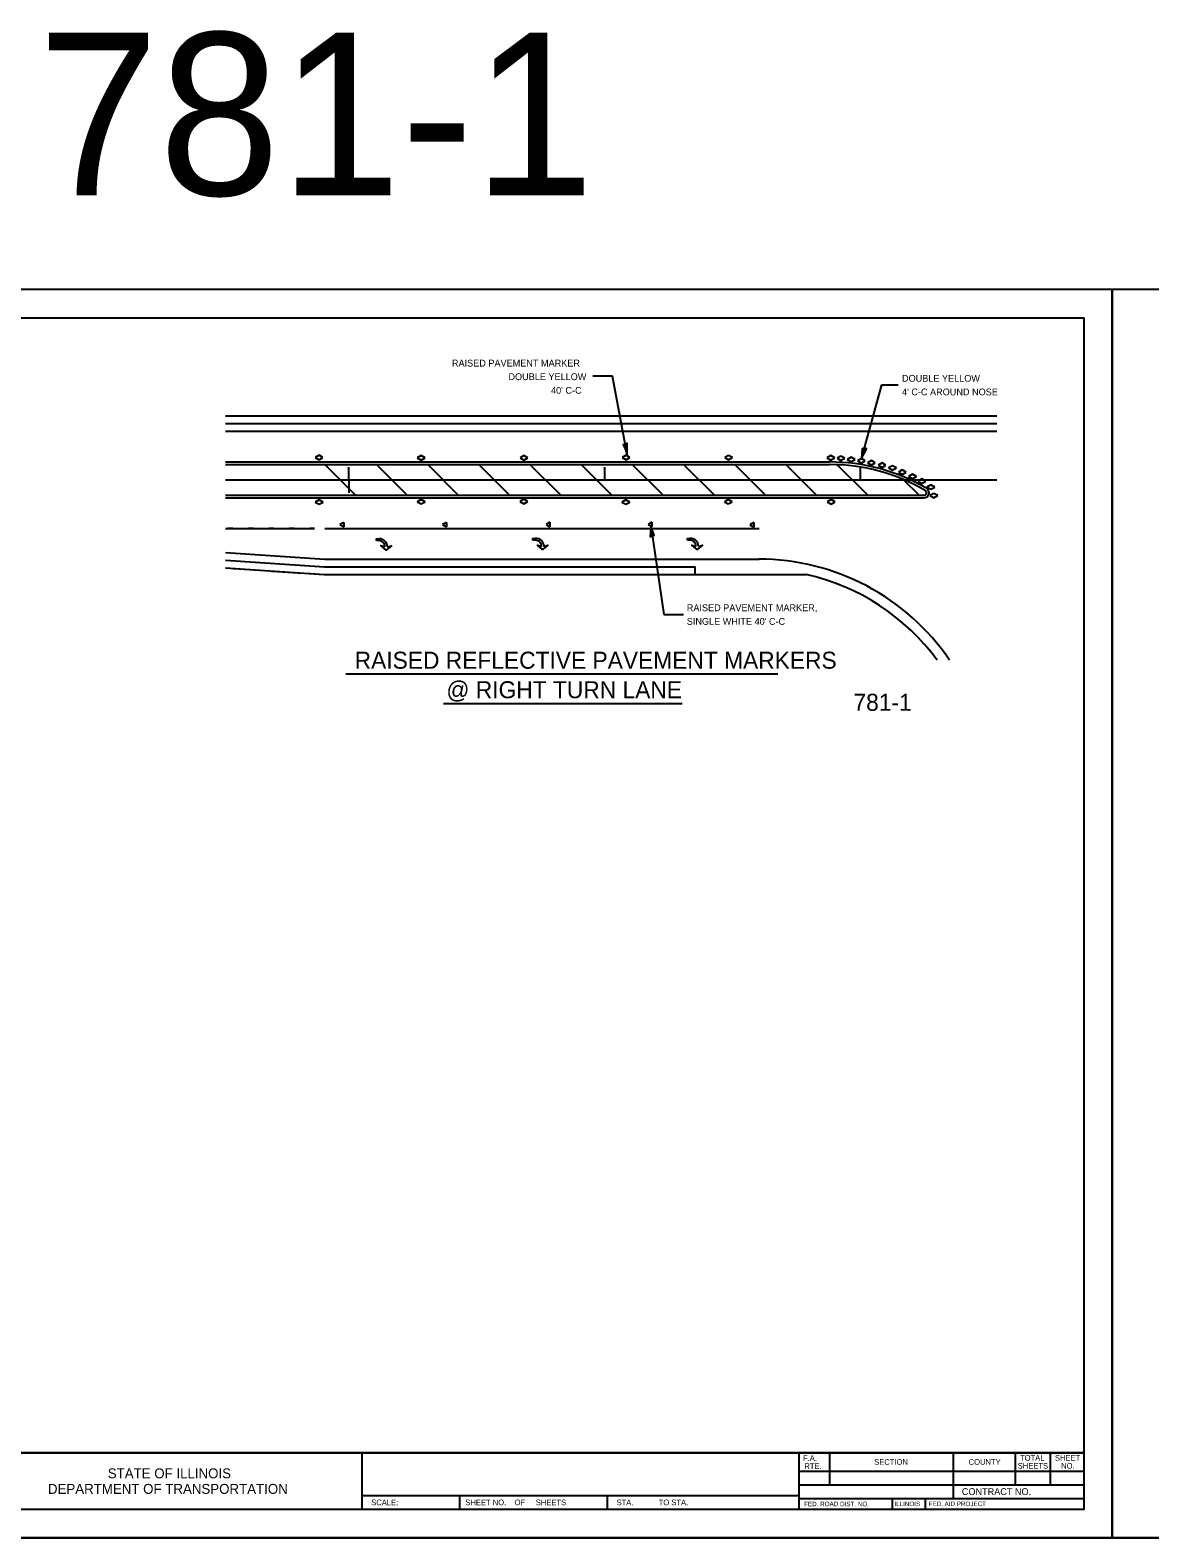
# Model space of a CAD drawing. Extents: x 1920121 to 1937144, y 1296471 to 1305112.
# Drawn here: x 1929367 to 1930354, y 1296471 to 1297800 of the extents above; entities that cross this region are included whole.
import ezdxf

# ---------------------------------------------------------------- set-up
doc = ezdxf.new("R2010")
doc.units = 0
for name, color, linetype in [('Design_PR_PMK Symbols', 7, 'Continuous'), ('Design_PR_Reflective Markers', 7, 'Continuous'), ('Level 1', 7, 'Continuous'), ('Level 24', 7, 'Continuous'), ('Level 40', 7, 'Continuous'), ('Level 63', 7, 'Continuous'), ('ROW_PR_Notes', 7, 'Continuous'), ('Sheets_50 Reference Boundary', 7, 'Continuous'), ('Sheets_General Details', 7, 'Continuous'), ('Sheets_Printer Plotting Border', 7, 'Continuous')]:
    doc.layers.add(name, color=color, linetype=linetype)

msp = doc.modelspace()

# ---------------------------------------------------------------- linework, layer by layer
at = {"layer": 'Design_PR_PMK Symbols'}
for p, q in [((1929674.7, 1297349.9), (1929672.4, 1297349.9)), ((1929812.6, 1297350.3), (1929810.3, 1297350.3)), ((1929948.8, 1297350.3), (1929946.5, 1297350.3))]:
    msp.add_line(p, q, dxfattribs=at)
for points in [[(1929672.4, 1297349.9), (1929672.4, 1297351.5), (1929674.7, 1297351.5)], [(1929810.3, 1297350.3), (1929810.3, 1297351.9), (1929812.6, 1297351.9)], [(1929946.5, 1297350.3), (1929946.5, 1297351.9), (1929948.8, 1297351.9)], [(1929682, 1297344.4), (1929685.6, 1297345.4), (1929680.9, 1297341.6), (1929676.3, 1297345.5), (1929679.8, 1297344.4)], [(1929819.9, 1297344.8), (1929823.5, 1297345.9), (1929818.8, 1297342), (1929814.2, 1297345.9), (1929817.7, 1297344.8)], [(1929956, 1297344.8), (1929959.6, 1297345.9), (1929954.9, 1297342), (1929950.3, 1297345.9), (1929953.8, 1297344.8)]]:
    msp.add_lwpolyline(points, dxfattribs=at)
for centre, radius, start, end in [((1929674.9, 1297344.4), 7.11, 359.8317, 91.2628), ((1929674.6, 1297344.7), 5.2, 356.8661, 88.7831), ((1929812.8, 1297344.8), 7.11, 359.8317, 91.2628), ((1929812.5, 1297345.1), 5.2, 356.8661, 88.7831), ((1929948.9, 1297344.8), 7.11, 359.8317, 91.2628), ((1929948.6, 1297345.1), 5.2, 356.8661, 88.7831)]:
    msp.add_arc(centre, radius, start, end, dxfattribs=at)
at = {"layer": 'Design_PR_Reflective Markers'}
for p, q in [((1929621.8, 1297425.1), (1929618.4, 1297423.1)), ((1929618.4, 1297423.1), (1929621.8, 1297421.1)), ((1929625.3, 1297423.1), (1929621.8, 1297425.1)), ((1929621.8, 1297421.1), (1929625.3, 1297423.1)), ((1929711.7, 1297424.9), (1929708.3, 1297422.9)), ((1929708.3, 1297422.9), (1929711.7, 1297420.9)), ((1929715.2, 1297422.9), (1929711.7, 1297424.9)), ((1929711.7, 1297420.9), (1929715.2, 1297422.9)), ((1929802.3, 1297424.8), (1929798.9, 1297422.8)), ((1929798.9, 1297422.8), (1929802.3, 1297420.9)), ((1929805.8, 1297422.8), (1929802.3, 1297424.8)), ((1929802.3, 1297420.9), (1929805.8, 1297422.8)), ((1929892.3, 1297425.2), (1929888.8, 1297423.2)), ((1929888.8, 1297423.2), (1929892.3, 1297421.2)), ((1929895.7, 1297423.2), (1929892.3, 1297425.2)), ((1929892.3, 1297421.2), (1929895.7, 1297423.2)), ((1929982.6, 1297425), (1929979.2, 1297423)), ((1929979.2, 1297423), (1929982.6, 1297421)), ((1929986.1, 1297423), (1929982.6, 1297425)), ((1929982.6, 1297421), (1929986.1, 1297423)), ((1930072.8, 1297424.9), (1930069.3, 1297422.9)), ((1930069.3, 1297422.9), (1930072.8, 1297420.9)), ((1930076.2, 1297422.9), (1930072.8, 1297424.9)), ((1930072.8, 1297420.9), (1930076.2, 1297422.9)), ((1930081.6, 1297424.4), (1930078.2, 1297422.4)), ((1930078.2, 1297422.4), (1930081.6, 1297420.4)), ((1930085.1, 1297422.4), (1930081.6, 1297424.4)), ((1930081.6, 1297420.4), (1930085.1, 1297422.4)), ((1930090.6, 1297423.5), (1930087.2, 1297421.5)), ((1930087.2, 1297421.5), (1930090.6, 1297419.5)), ((1930094.1, 1297421.5), (1930090.6, 1297423.5)), ((1930090.6, 1297419.5), (1930094.1, 1297421.5)), ((1930099.6, 1297422.2), (1930096.1, 1297420.2)), ((1930096.1, 1297420.2), (1930099.6, 1297418.2)), ((1930103, 1297420.2), (1930099.6, 1297422.2)), ((1930099.6, 1297418.2), (1930103, 1297420.2)), ((1930108.5, 1297420.5), (1930105, 1297418.5)), ((1930105, 1297418.5), (1930108.5, 1297416.5)), ((1930111.9, 1297418.5), (1930108.5, 1297420.5)), ((1930108.5, 1297416.5), (1930111.9, 1297418.5)), ((1930117.8, 1297418.4), (1930114.3, 1297416.4)), ((1930114.3, 1297416.4), (1930117.8, 1297414.4)), ((1930121.3, 1297416.4), (1930117.8, 1297418.4)), ((1930117.8, 1297414.4), (1930121.3, 1297416.4)), ((1930127, 1297415.9), (1930123.6, 1297413.9)), ((1930123.6, 1297413.9), (1930127, 1297411.9)), ((1930130.5, 1297413.9), (1930127, 1297415.9)), ((1930127, 1297411.9), (1930130.5, 1297413.9)), ((1930135.6, 1297412.2), (1930132.2, 1297410.2)), ((1930132.2, 1297410.2), (1930135.6, 1297408.2)), ((1930139.1, 1297410.2), (1930135.6, 1297412.2)), ((1930135.6, 1297408.2), (1930139.1, 1297410.2)), ((1930144.7, 1297408.5), (1930141.2, 1297406.5)), ((1930141.2, 1297406.5), (1930144.7, 1297404.5)), ((1930148.1, 1297406.5), (1930144.7, 1297408.5)), ((1930144.7, 1297404.5), (1930148.1, 1297406.5)), ((1930152.9, 1297404.2), (1930149.4, 1297402.2)), ((1930149.4, 1297402.2), (1930152.9, 1297400.2)), ((1930156.4, 1297402.2), (1930152.9, 1297404.2)), ((1930152.9, 1297400.2), (1930156.4, 1297402.2)), ((1930160.7, 1297399.1), (1930157.3, 1297397.1)), ((1930157.3, 1297397.1), (1930160.7, 1297395.1)), ((1930163.4, 1297391.5), (1930159.9, 1297389.5)), ((1930159.9, 1297389.5), (1930163.4, 1297387.5)), ((1930164.2, 1297397.1), (1930160.7, 1297399.1)), ((1930160.7, 1297395.1), (1930164.2, 1297397.1)), ((1930166.9, 1297389.5), (1930163.4, 1297391.5)), ((1930163.4, 1297387.5), (1930166.9, 1297389.5)), ((1929621.9, 1297385.9), (1929618.5, 1297383.9)), ((1929618.5, 1297383.9), (1929621.9, 1297381.9)), ((1929625.4, 1297383.9), (1929621.9, 1297385.9)), ((1929621.9, 1297381.9), (1929625.4, 1297383.9)), ((1929711.8, 1297386.2), (1929708.3, 1297384.2)), ((1929708.3, 1297384.2), (1929711.8, 1297382.2)), ((1929715.2, 1297384.2), (1929711.8, 1297386.2)), ((1929711.8, 1297382.2), (1929715.2, 1297384.2)), ((1929802.3, 1297386.3), (1929798.8, 1297384.3)), ((1929798.8, 1297384.3), (1929802.3, 1297382.3)), ((1929805.7, 1297384.3), (1929802.3, 1297386.3)), ((1929802.3, 1297382.3), (1929805.7, 1297384.3)), ((1929892.1, 1297385.9), (1929888.7, 1297383.9)), ((1929888.7, 1297383.9), (1929892.1, 1297381.9)), ((1929895.6, 1297383.9), (1929892.1, 1297385.9)), ((1929892.1, 1297381.9), (1929895.6, 1297383.9)), ((1929982.4, 1297386.2), (1929978.9, 1297384.2)), ((1929978.9, 1297384.2), (1929982.4, 1297382.2)), ((1929985.9, 1297384.2), (1929982.4, 1297386.2)), ((1929982.4, 1297382.2), (1929985.9, 1297384.2)), ((1930072.9, 1297386), (1930069.5, 1297384)), ((1930069.5, 1297384), (1930072.9, 1297382)), ((1930076.4, 1297384), (1930072.9, 1297386)), ((1930072.9, 1297382), (1930076.4, 1297384)), ((1929643.7, 1297366), (1929640.2, 1297364)), ((1929640.2, 1297364), (1929643.7, 1297362)), ((1929643.7, 1297366), (1929643.7, 1297362)), ((1929734.2, 1297366), (1929730.7, 1297364)), ((1929730.7, 1297364), (1929734.2, 1297362)), ((1929734.2, 1297366), (1929734.2, 1297362)), ((1929825.2, 1297366.1), (1929821.8, 1297364.1)), ((1929821.8, 1297364.1), (1929825.2, 1297362.1)), ((1929825.2, 1297366.1), (1929825.2, 1297362.1)), ((1929915.1, 1297366.2), (1929911.7, 1297364.2)), ((1929911.7, 1297364.2), (1929915.1, 1297362.2)), ((1929915.1, 1297366.2), (1929915.1, 1297362.2)), ((1930004.8, 1297365.8), (1930001.3, 1297363.8)), ((1930001.3, 1297363.8), (1930004.8, 1297361.8)), ((1930004.8, 1297365.8), (1930004.8, 1297361.8))]:
    msp.add_line(p, q, dxfattribs=at)
at = {"layer": 'Level 24'}
for p, q in [((1929645.5, 1297232.6), (1930026.1, 1297232.6)), ((1929731.6, 1297206.3), (1929941.6, 1297206.3))]:
    msp.add_line(p, q, dxfattribs=at)
at = {"layer": 'Level 40'}
for p, q in [((1929539.4, 1297403.4), (1930218.9, 1297403.4)), ((1929539.4, 1297325.8), (1929626.4, 1297320)), ((1929626.4, 1297320), (1929953.1, 1297320))]:
    msp.add_line(p, q, dxfattribs=at)
at = {"layer": 'Level 63'}
for p, q in [((1929880.3, 1297494.9), (1929862.9, 1297494.9)), ((1929893.2, 1297425.9), (1929880.3, 1297494.9)), ((1930099.7, 1297421.9), (1930117.5, 1297487.3)), ((1930117.5, 1297487.3), (1930132.1, 1297487.3)), ((1929914.1, 1297363.2), (1929925.7, 1297284.9)), ((1929925.7, 1297284.9), (1929943, 1297284.9))]:
    msp.add_line(p, q, dxfattribs=at)
for points in [[(1929893.4, 1297436.1), (1929891.7, 1297435), (1929889.9, 1297434.3), (1929891.4, 1297430.7), (1929893.2, 1297425.9), (1929893.2, 1297431.4)], [(1930104.3, 1297431), (1930102.2, 1297430.7), (1930100.4, 1297430.9), (1930100.1, 1297427), (1930099.7, 1297421.9), (1930102, 1297426.8)], [(1929913.5, 1297353), (1929915.3, 1297354.1), (1929917.1, 1297354.7), (1929915.7, 1297358.4), (1929914.1, 1297363.2), (1929913.9, 1297357.8)]]:
    msp.add_lwpolyline(points, close=True, dxfattribs=at)
at = {"layer": 'ROW_PR_Notes'}
for p, q in [((1929539.4, 1297459.8), (1930218.9, 1297459.8)), ((1929539.4, 1297453), (1930218.9, 1297453)), ((1929539.4, 1297446.2), (1930218.9, 1297446.2)), ((1929539.4, 1297419.2), (1930071.6, 1297419.2)), ((1929539.4, 1297416.9), (1929626.9, 1297416.9)), ((1929626.9, 1297416.9), (1930071.6, 1297416.9)), ((1929626.9, 1297416.9), (1929654.1, 1297389.7)), ((1929648, 1297403.4), (1929648, 1297414.7)), ((1929672.5, 1297416.9), (1929699.5, 1297389.9)), ((1929717.6, 1297416.9), (1929744.5, 1297390)), ((1929762.6, 1297416.9), (1929789.7, 1297389.9)), ((1929807.9, 1297416.8), (1929834.7, 1297390)), ((1929852.8, 1297417), (1929880.1, 1297389.7)), ((1929873.5, 1297403.4), (1929873.5, 1297414.7)), ((1929897.8, 1297417), (1929925, 1297389.9)), ((1929942.9, 1297417), (1929970.4, 1297389.5)), ((1929988.1, 1297416.9), (1930015.5, 1297389.5)), ((1930033.4, 1297416.7), (1930060.2, 1297389.9)), ((1930078.4, 1297416.8), (1930105.2, 1297390)), ((1930098.9, 1297403.4), (1930098.9, 1297414.7)), ((1929648, 1297403.4), (1929648, 1297392.1)), ((1930136.8, 1297403.5), (1930150.4, 1297389.9)), ((1929539.4, 1297389.9), (1929626.9, 1297389.9)), ((1929539.4, 1297387.6), (1930154.7, 1297387.6)), ((1929626.9, 1297389.9), (1930154.7, 1297389.9)), ((1929539.4, 1297360.6), (1929617.8, 1297360.6)), ((1929626.9, 1297360.6), (1930009.5, 1297360.6)), ((1929539.4, 1297339.4), (1929626.9, 1297333.5)), ((1929539.4, 1297332.6), (1929626.6, 1297326.8)), ((1929626.6, 1297326.8), (1929953.1, 1297326.8)), ((1929626.9, 1297333.5), (1930009.5, 1297333.5)), ((1929953.1, 1297320), (1929953.1, 1297326.8)), ((1929953.1, 1297320), (1930051, 1297320))]:
    msp.add_line(p, q, dxfattribs=at)
for points in [[(1929539.4, 1297459.8), (1929552.6, 1297459.8)], [(1929558.2, 1297459.8), (1929558.8, 1297459.8)], [(1929558.8, 1297459.8), (1929586.4, 1297459.8)], [(1929592.1, 1297459.8), (1929592.6, 1297459.8)], [(1929592.6, 1297459.8), (1929620.2, 1297459.8)], [(1929626.4, 1297459.8), (1929654, 1297459.8)], [(1929659.7, 1297459.8), (1929660.2, 1297459.8)], [(1929660.2, 1297459.8), (1929687.9, 1297459.8)], [(1929693.5, 1297459.8), (1929694.1, 1297459.8)], [(1929694.1, 1297459.8), (1929721.7, 1297459.8)], [(1929727.3, 1297459.8), (1929727.9, 1297459.8)], [(1929727.9, 1297459.8), (1929755.5, 1297459.8)], [(1929761.1, 1297459.8), (1929761.7, 1297459.8)], [(1929761.7, 1297459.8), (1929789.3, 1297459.8)], [(1929795.5, 1297459.8), (1929823.1, 1297459.8)], [(1929828.7, 1297459.8), (1929829.3, 1297459.8)], [(1929829.3, 1297459.8), (1929856.9, 1297459.8)], [(1929862.5, 1297459.8), (1929863.1, 1297459.8)], [(1929863.1, 1297459.8), (1929890.7, 1297459.8)], [(1929896.4, 1297459.8), (1929896.9, 1297459.8)], [(1929896.9, 1297459.8), (1929924.5, 1297459.8)], [(1929930.2, 1297459.8), (1929930.7, 1297459.8)], [(1929930.7, 1297459.8), (1929958.3, 1297459.8)], [(1929964, 1297459.8), (1929964.5, 1297459.8)], [(1929964.5, 1297459.8), (1929992.2, 1297459.8)], [(1929997.8, 1297459.8), (1929998.4, 1297459.8)], [(1929998.4, 1297459.8), (1930026, 1297459.8)], [(1930031.6, 1297459.8), (1930032.2, 1297459.8)], [(1930032.2, 1297459.8), (1930059.8, 1297459.8)], [(1930065.4, 1297459.8), (1930066, 1297459.8)], [(1930066, 1297459.8), (1930093.6, 1297459.8)], [(1930099.2, 1297459.8), (1930099.8, 1297459.8)], [(1930099.8, 1297459.8), (1930127.4, 1297459.8)], [(1930133, 1297459.8), (1930133.6, 1297459.8)], [(1930133.6, 1297459.8), (1930161.2, 1297459.8)], [(1930166.8, 1297459.8), (1930167.4, 1297459.8)], [(1930167.4, 1297459.8), (1930195, 1297459.8)], [(1930200.7, 1297459.8), (1930201.2, 1297459.8)], [(1930201.2, 1297459.8), (1930218.9, 1297459.8)], [(1929565.4, 1297416.9), (1929588, 1297416.9)], [(1929539.4, 1297403.4), (1929572.4, 1297403.4)], [(1929578.1, 1297403.4), (1929589.3, 1297403.4)], [(1929595, 1297403.4), (1929655.1, 1297403.4)], [(1929660.7, 1297403.4), (1929672, 1297403.4)], [(1929677.6, 1297403.4), (1929797.9, 1297403.4)], [(1929803.5, 1297403.4), (1929814.8, 1297403.4)], [(1929820.4, 1297403.4), (1929880.5, 1297403.4)], [(1929886.2, 1297403.4), (1929897.4, 1297403.4)], [(1929903.1, 1297403.4), (1930023.3, 1297403.4)], [(1930028.9, 1297403.4), (1930040.2, 1297403.4)], [(1930045.8, 1297403.4), (1930105.9, 1297403.4)], [(1930111.6, 1297403.4), (1930122.8, 1297403.4)], [(1930128.5, 1297403.4), (1930218.9, 1297403.4)], [(1929565.4, 1297389.9), (1929588, 1297389.9)], [(1929545.9, 1297360.6), (1929541.4, 1297360.6)], [(1929564, 1297360.6), (1929559.4, 1297360.6)], [(1929582, 1297360.6), (1929577.5, 1297360.6)], [(1929600, 1297360.6), (1929595.5, 1297360.6)], [(1929617.8, 1297360.6), (1929613.6, 1297360.6)], [(1929539.4, 1297325.8), (1929540.5, 1297325.7)], [(1929546.1, 1297325.4), (1929546.7, 1297325.3)], [(1929546.7, 1297325.3), (1929574.2, 1297323.5)], [(1929579.8, 1297323.1), (1929580.4, 1297323.1)], [(1929580.4, 1297323.1), (1929608, 1297321.2)], [(1929613.6, 1297320.9), (1929614.1, 1297320.8)], [(1929614.2, 1297320.8), (1929626.4, 1297320), (1929641.7, 1297320)], [(1929647.4, 1297320), (1929647.9, 1297320)], [(1929647.9, 1297320), (1929675.6, 1297320)], [(1929681.2, 1297320), (1929681.7, 1297320)], [(1929681.8, 1297320), (1929709.4, 1297320)], [(1929715, 1297320), (1929715.5, 1297320)], [(1929715.6, 1297320), (1929743.2, 1297320)], [(1929748.8, 1297320), (1929749.4, 1297320)], [(1929749.4, 1297320), (1929777, 1297320)], [(1929782.6, 1297320), (1929783.2, 1297320)], [(1929783.2, 1297320), (1929810.8, 1297320)], [(1929816.4, 1297320), (1929817, 1297320)], [(1929817, 1297320), (1929844.6, 1297320)], [(1929850.2, 1297320), (1929850.8, 1297320)], [(1929850.8, 1297320), (1929878.4, 1297320)], [(1929884, 1297320), (1929884.6, 1297320)], [(1929884.6, 1297320), (1929912.2, 1297320)], [(1929917.9, 1297320), (1929918.4, 1297320)], [(1929918.4, 1297320), (1929946.1, 1297320)], [(1929951.7, 1297320), (1929952.2, 1297320)], [(1929952.3, 1297320), (1929953.1, 1297320)]]:
    msp.add_lwpolyline(points, dxfattribs=at)
for centre, radius, start, end in [((1930071.6, 1297250.1), 169.1, 59.6569, 89.9998), ((1930071.6, 1297250.1), 166.8, 59.6569, 89.9998), ((1930154.7, 1297392.1), 4.51, 269.9999, 59.6568), ((1930154.7, 1297392.1), 2.25, 269.9999, 59.6568), ((1930009.4, 1297130.6), 202.9, 34.1786, 90.0006), ((1930009.4, 1297130.6), 193.9, 35.962, 77.6204)]:
    msp.add_arc(centre, radius, start, end, dxfattribs=at)
at = {"layer": 'Sheets_50 Reference Boundary'}
msp.add_lwpolyline([(1928720.6, 1297546.1), (1930295.6, 1297546.1), (1930295.6, 1296546.1), (1928720.6, 1296546.1)], close=True, dxfattribs=at)
at = {"layer": 'Sheets_General Details'}
for p, q in [((1930320.6, 1297571.1), (1928620.6, 1297571.1)), ((1930320.6, 1296471.1), (1930320.6, 1297571.1)), ((1930320.6, 1297571.1), (1930320.6, 1296471.1)), ((1932020.6, 1297571.1), (1930320.6, 1297571.1)), ((1928720.6, 1296546.1), (1930295.6, 1296546.1)), ((1929659.4, 1296546.1), (1929659.4, 1296496.1)), ((1930044.4, 1296546.1), (1930044.4, 1296496.1)), ((1930071.4, 1296546.1), (1930071.4, 1296517.9)), ((1930180.4, 1296546.1), (1930180.4, 1296505.9)), ((1930235, 1296546.1), (1930235, 1296517.9)), ((1930266, 1296546.1), (1930266, 1296517.9)), ((1930044.4, 1296529.9), (1930295.6, 1296529.9)), ((1930044.4, 1296517.9), (1930295.6, 1296517.9)), ((1929659.4, 1296508.6), (1930044.4, 1296508.6)), ((1929745.6, 1296508.6), (1929745.6, 1296496.1)), ((1929875.6, 1296508.6), (1929875.6, 1296496.1)), ((1930044.4, 1296505.9), (1930295.6, 1296505.9)), ((1930126.7, 1296505.9), (1930126.7, 1296496.1)), ((1930155.7, 1296505.9), (1930155.7, 1296496.1)), ((1930320.6, 1296471.1), (1928620.6, 1296471.1)), ((1932020.6, 1296471.1), (1930320.6, 1296471.1))]:
    msp.add_line(p, q, dxfattribs=at)
msp.add_lwpolyline([(1928720.6, 1297546.1), (1930295.6, 1297546.1), (1930295.6, 1296496.1), (1928720.6, 1296496.1)], close=True, dxfattribs=at)
at = {"layer": 'Sheets_Printer Plotting Border'}
for points in [[(1928620.6, 1296471.1), (1930320.6, 1296471.1), (1930320.6, 1297571.1), (1928620.6, 1297571.1)], [(1930320.6, 1296471.1), (1932020.6, 1296471.1), (1932020.6, 1297571.1), (1930320.6, 1297571.1)]]:
    msp.add_lwpolyline(points, close=True, dxfattribs=at)

# ---------------------------------------------------------------- texts
at = {"layer": 'Level 1'}
msp.add_text('781-1', height=15.03, dxfattribs=at).set_placement((1930092.6, 1297199.9))
at = {"layer": 'Level 24'}
for s, p in [('RAISED REFLECTIVE PAVEMENT MARKERS', (1929653.2, 1297237)), ('@ RIGHT TURN LANE', (1929734, 1297211))]:
    msp.add_text(s, height=15, dxfattribs=at).set_placement(p)
at = {"layer": 'Level 63'}
for s, p in [('RAISED PAVEMENT MARKER', (1929738.9, 1297503.3)), ('DOUBLE YELLOW', (1929788.7, 1297491.3)), ('DOUBLE YELLOW', (1930135.4, 1297489.9)), ("40' C-C", (1929826.2, 1297479.3)), ("4' C-C AROUND NOSE", (1930135.4, 1297477.9)), ("SINGLE WHITE 40' C-C", (1929945.8, 1297275.7)), ('RAISED PAVEMENT MARKER,', (1929945.8, 1297287.7))]:
    msp.add_text(s, height=6, dxfattribs=at).set_placement(p)
at = {"layer": 'Sheets_General Details'}
for s, height, p in [('781-1', 143.36, (1929374.1, 1297654.2)), ('F.A. ', 5, (1930048.2, 1296538.9)), ('SECTION', 5, (1930110.9, 1296535.5)), ('COUNTY', 5, (1930194.1, 1296535.5)), ('SHEETS', 5, (1930237.4, 1296532.1)), ('TOTAL', 5, (1930239.4, 1296539.1)), ('SHEET', 5, (1930270.1, 1296539.1)), ('NO.', 5, (1930275.6, 1296532.1)), ('STATE OF ILLINOIS', 8.75, (1929435.7, 1296523.6)), ('RTE.', 5, (1930049.4, 1296531.9)), ('DEPARTMENT OF TRANSPORTATION', 8.75, (1929383, 1296509.9)), ('CONTRACT NO.      ', 6, (1930188.1, 1296508.9)), ('SCALE:          ', 5, (1929667.8, 1296499.9)), ('SHEET NO.    OF     SHEETS', 5, (1929750.7, 1296499.9)), ('STA.            TO STA.            ', 5, (1929883.9, 1296499.9)), ('FED. ROAD DIST. NO.  ', 4, (1930049.2, 1296499)), ('ILLINOIS', 4, (1930128.7, 1296499.1)), ('FED. AID PROJECT', 4, (1930158.8, 1296499.1))]:
    msp.add_text(s, height=height, dxfattribs=at).set_placement(p)

doc.saveas('drawing.dxf')
